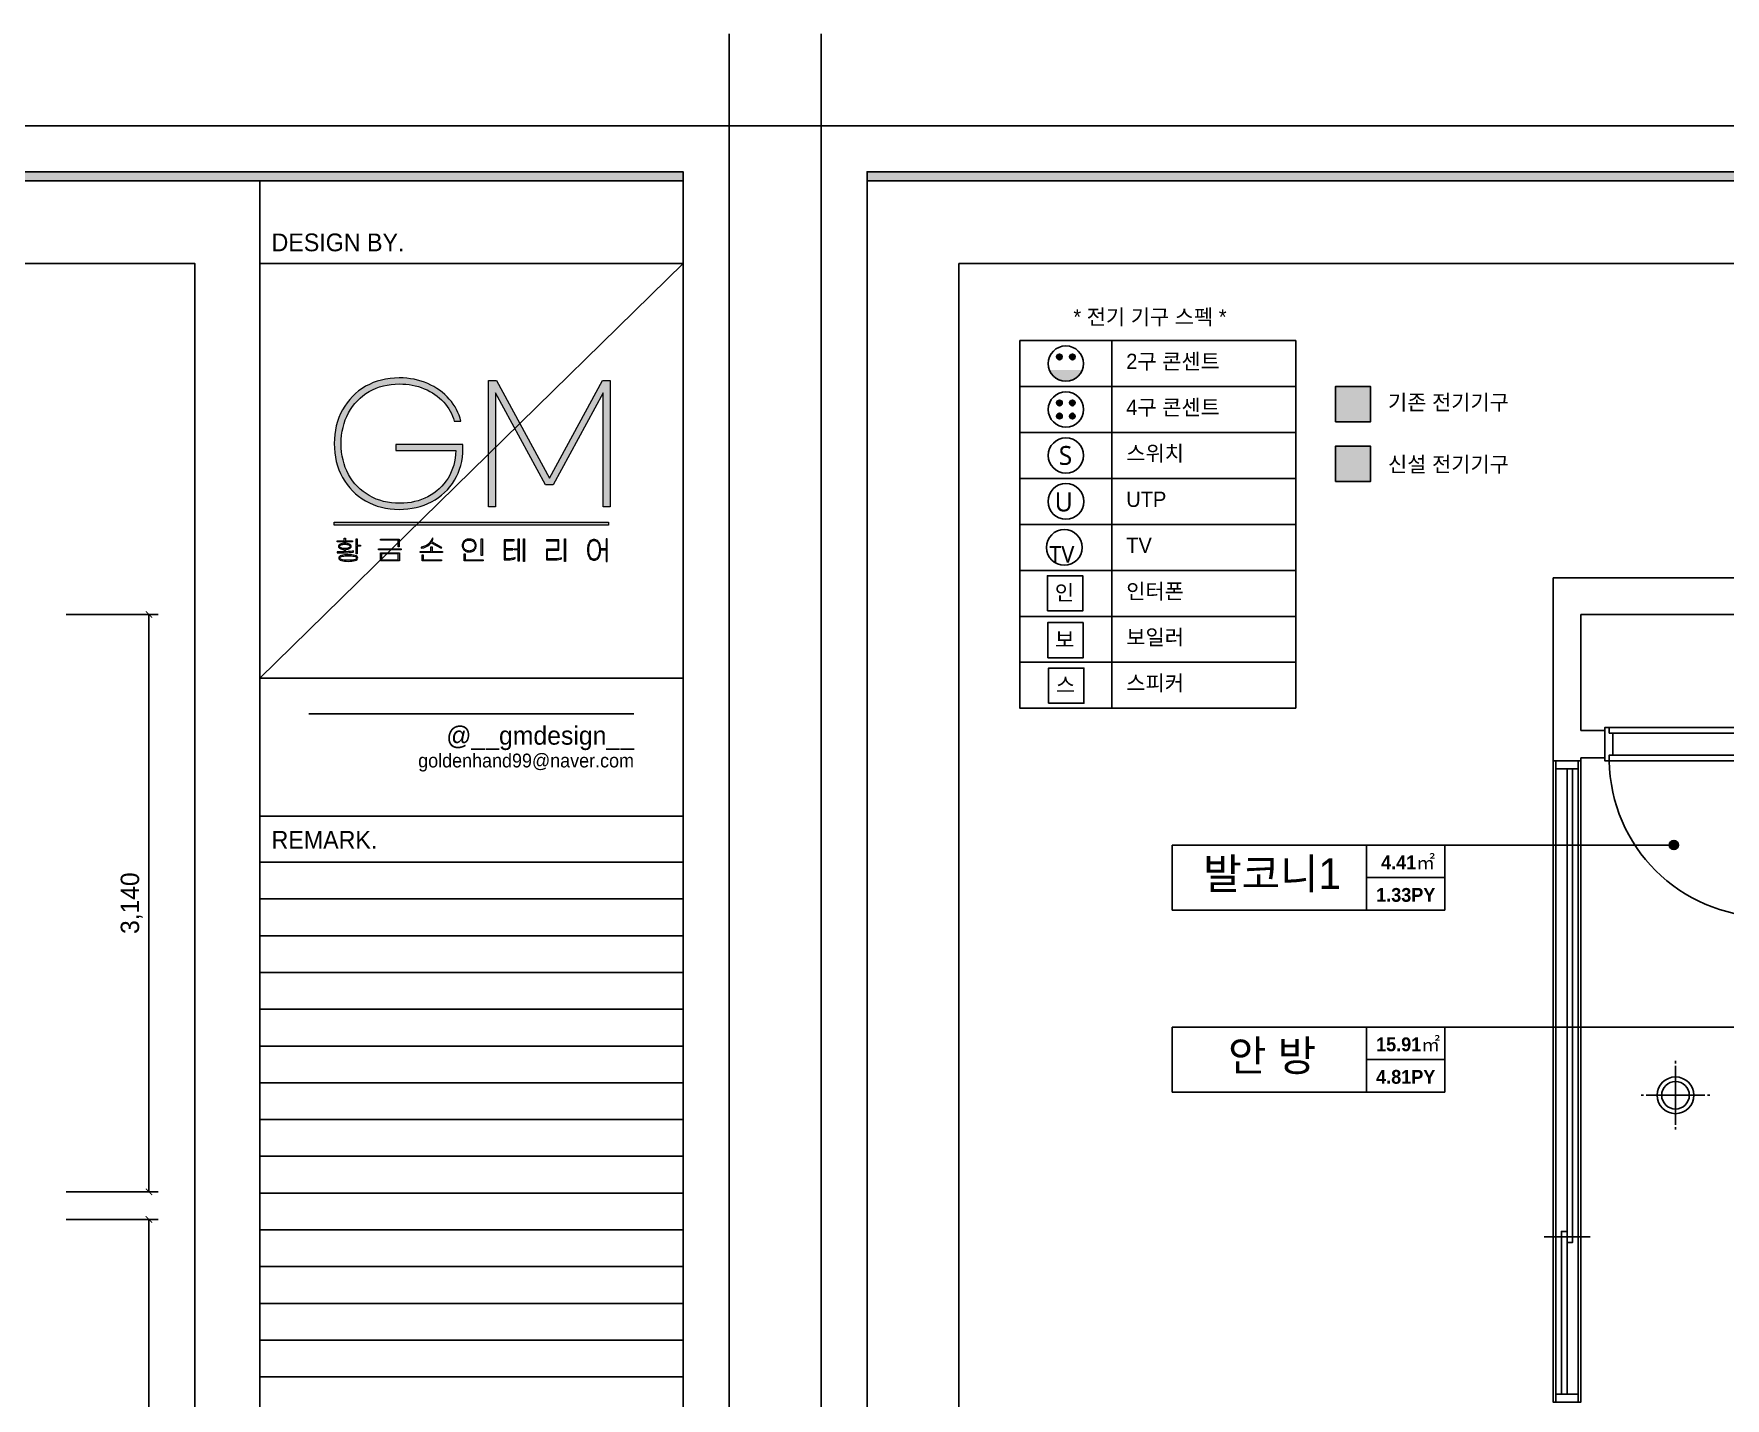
# Model space of a CAD drawing. Header units: inches. Extents: x 38372 to 259385, y 31566 to 93830.
# Drawn here: x 88645 to 97843, y 62845 to 70266 of the extents above; entities that cross this region are included whole.
import ezdxf
from ezdxf.enums import TextEntityAlignment as Align

# ---------------------------------------------------------------- set-up
doc = ezdxf.new("R2010")
doc.units = ezdxf.units.IN
doc.header["$LTSCALE"] = 50
doc.header["$MEASUREMENT"] = 0
doc.header["$PDSIZE"] = 700.071425
for name, color, linetype in [('0-ELC TEXT', 7, 'Continuous'), ('03-TEXT', 3, 'Continuous'), ('04-WIN', 4, 'Continuous'), ('07-DIM WAL', 5, 'Continuous'), ('2-con', 2, 'Continuous'), ('_LIBR', 4, 'Continuous'), ('_U+B808_U+C774_U+C5B4 2', 7, 'Continuous'), ('F-SYM', 7, 'Continuous'), ('FORM(YOURNAME)-11', 1, 'Continuous'), ('HAT', 5, 'Continuous'), ('RC-LIGHT', 7, 'Continuous'), ('U-LANP', 6, 'Continuous'), ('설비', 140, 'Continuous')]:
    doc.layers.add(name, color=color, linetype=linetype)
doc.styles.get("Standard").update_dxf_attribs({"font": 'malgun.ttf'})
doc.styles.add('YOURNAME', font='HY울릉도M.TTF')
doc.styles.add('넥슨고딕', font='NEXONLv1GothicBold.ttf')
doc.styles.add('마감재', font='stylu.ttf')
doc.styles.add('코레일둥고', font='Korail_Round_Gothic_Medium.ttf')
doc.dimstyles.new('벽치수 Copy of DIM-50', dxfattribs={"dimscale": 50, "dimtxt": 2, "dimasz": 0.7, "dimexe": 1, "dimexo": 1, "dimgap": 0.7, "dimtad": 1, "dimdec": 0, "dimzin": 1, "dimdsep": 46, "dimlunit": 6, "dimtxsty": '마감재', "dimblk": 'ARCHTICK', "dimcen": -0.09, "dimclrd": 256, "dimclre": 256, "dimclrt": 3, "dimadec": 0, "dimazin": 0, "dimtfac": 1, "dimtdec": 0, "dimtix": 1, "dimtmove": 2, "dimatfit": 0, "dimldrblk": 'ARCHTICK', "dimfxl": 0, "dimtolj": 1, "dimtzin": 0, "dimarcsym": 0})

# ---------------------------------------------------------------- blocks, each defined once
blk = doc.blocks.new('block 29')
at = {"layer": '_U+B808_U+C774_U+C5B4 2'}
h = blk.add_hatch(color=35, dxfattribs=at)
h.dxf.hatch_style = 2
edge = h.paths.add_edge_path()
edge.add_spline(control_points=[(626.29, -130.32), (626.06, -130.35), (625.8, -130.36), (625.5, -130.36), (625.5, -130.36), (624.38, -130.36), (624.38, -130.36), (624.38, -130.36), (624.38, -130.21), (624.38, -130.21), (624.38, -130.21), (625.42, -130.21), (625.42, -130.21), (625.42, -130.21), (625.42, -129.89), (625.42, -129.89), (625.16, -129.88), (624.96, -129.84), (624.81, -129.76), (624.66, -129.68), (624.58, -129.57), (624.58, -129.44), (624.58, -129.3), (624.66, -129.19), (624.83, -129.1), (625, -129.02), (625.22, -128.98), (625.5, -128.98), (625.79, -128.98), (626.01, -129.02), (626.18, -129.1), (626.34, -129.19), (626.43, -129.3), (626.43, -129.44), (626.43, -129.57), (626.35, -129.68), (626.2, -129.76), (626.05, -129.84), (625.84, -129.89), (625.58, -129.89), (625.58, -129.89), (625.58, -130.21), (625.58, -130.21), (626.18, -130.2), (626.58, -130.16), (626.78, -130.07), (626.78, -130.07), (626.78, -130.22), (626.78, -130.22), (626.68, -130.27), (626.51, -130.3), (626.29, -130.32)], knot_values=[0, 0, 0, 0, 1, 1, 1, 2, 2, 2, 3, 3, 3, 4, 4, 4, 5, 5, 5, 6, 6, 6, 7, 7, 7, 8, 8, 8, 9, 9, 9, 10, 10, 10, 11, 11, 11, 12, 12, 12, 13, 13, 13, 14, 14, 14, 15, 15, 15, 16, 16, 16, 17, 17, 17, 17], degree=3, periodic=0)
h.paths.add_polyline_path([(626.62, -128.8), (624.41, -128.8), (624.41, -128.65), (625.41, -128.65), (625.41, -128.24), (625.58, -128.24), (625.58, -128.65), (626.62, -128.65)])
edge = h.paths.add_edge_path()
edge.add_spline(control_points=[(626.98, -130.76), (627.24, -130.83), (627.37, -130.96), (627.37, -131.13), (627.37, -131.3), (627.24, -131.42), (626.98, -131.5), (626.72, -131.57), (626.39, -131.61), (626, -131.61), (625.61, -131.61), (625.28, -131.57), (625.02, -131.5), (624.76, -131.42), (624.63, -131.3), (624.63, -131.13), (624.63, -130.96), (624.76, -130.83), (625.02, -130.76), (625.28, -130.68), (625.61, -130.65), (626, -130.65), (626.39, -130.65), (626.72, -130.68), (626.98, -130.76)], knot_values=[0, 0, 0, 0, 1, 1, 1, 2, 2, 2, 3, 3, 3, 4, 4, 4, 5, 5, 5, 6, 6, 6, 7, 7, 7, 8, 8, 8, 8], degree=3, periodic=0)
edge = h.paths.add_edge_path()
edge.add_spline(control_points=[(624.95, -129.67), (625.09, -129.72), (625.27, -129.75), (625.5, -129.75), (625.73, -129.75), (625.92, -129.72), (626.06, -129.67), (626.2, -129.61), (626.27, -129.53), (626.27, -129.44), (626.27, -129.34), (626.2, -129.27), (626.06, -129.21), (625.92, -129.15), (625.73, -129.13), (625.5, -129.13), (625.27, -129.13), (625.09, -129.15), (624.95, -129.21), (624.81, -129.27), (624.74, -129.34), (624.74, -129.44), (624.74, -129.53), (624.81, -129.61), (624.95, -129.67)], knot_values=[0, 0, 0, 0, 1, 1, 1, 2, 2, 2, 3, 3, 3, 4, 4, 4, 5, 5, 5, 6, 6, 6, 7, 7, 7, 8, 8, 8, 8], degree=3, periodic=0)
edge = h.paths.add_edge_path()
edge.add_spline(control_points=[(626.83, -131.38), (627.08, -131.33), (627.2, -131.25), (627.2, -131.13), (627.2, -131.01), (627.08, -130.92), (626.83, -130.87), (626.59, -130.82), (626.31, -130.79), (626, -130.79), (625.69, -130.79), (625.41, -130.82), (625.17, -130.87), (624.92, -130.92), (624.8, -131.01), (624.8, -131.13), (624.8, -131.25), (624.92, -131.33), (625.17, -131.38), (625.41, -131.44), (625.69, -131.46), (626, -131.46), (626.31, -131.46), (626.59, -131.44), (626.83, -131.38)], knot_values=[0, 0, 0, 0, 1, 1, 1, 2, 2, 2, 3, 3, 3, 4, 4, 4, 5, 5, 5, 6, 6, 6, 7, 7, 7, 8, 8, 8, 8], degree=3, periodic=0)
h.paths.add_polyline_path([(627.8, -129.28), (627.8, -129.43), (627.29, -129.43), (627.29, -130.53), (627.13, -130.53), (627.13, -128.32), (627.29, -128.32), (627.29, -129.28)])
h = blk.add_hatch(color=35, dxfattribs=at)
h.dxf.hatch_style = 2
h.paths.add_polyline_path([(633.67, -129.92), (630.41, -129.92), (630.41, -129.77), (633.67, -129.77)])
h.paths.add_polyline_path([(633.4, -129.51), (633.24, -129.51), (633.24, -128.55), (630.66, -128.55), (630.66, -128.4), (633.4, -128.4)])
h.paths.add_polyline_path([(633.41, -131.54), (630.67, -131.54), (630.67, -130.36), (633.41, -130.36)])
h.paths.add_polyline_path([(633.25, -131.39), (633.25, -130.51), (630.83, -130.51), (630.83, -131.39)])
h = blk.add_hatch(color=35, dxfattribs=at)
h.dxf.hatch_style = 2
h.paths.add_polyline_path([(639.69, -130.16), (639.69, -130.31), (636.44, -130.31), (636.44, -130.16), (637.98, -130.16), (637.98, -129.51), (638.15, -129.51), (638.15, -130.16)])
edge = h.paths.add_edge_path()
edge.add_spline(control_points=[(637.36, -129.47), (637.09, -129.61), (636.83, -129.68), (636.58, -129.68), (636.58, -129.68), (636.58, -129.53), (636.58, -129.53), (636.8, -129.52), (637.02, -129.46), (637.24, -129.35), (637.47, -129.24), (637.66, -129.08), (637.83, -128.89), (638, -128.7), (638.1, -128.49), (638.15, -128.26), (638.15, -128.26), (638.31, -128.28), (638.31, -128.28), (638.27, -128.46), (638.21, -128.63), (638.1, -128.79), (638.1, -128.79), (639.55, -129.58), (639.55, -129.58), (639.55, -129.58), (639.48, -129.71), (639.48, -129.71), (639.48, -129.71), (638.01, -128.93), (638.01, -128.93), (637.84, -129.15), (637.62, -129.33), (637.36, -129.47)], knot_values=[0, 0, 0, 0, 1, 1, 1, 2, 2, 2, 3, 3, 3, 4, 4, 4, 5, 5, 5, 6, 6, 6, 7, 7, 7, 8, 8, 8, 9, 9, 9, 10, 10, 10, 11, 11, 11, 11], degree=3, periodic=0)
h.paths.add_polyline_path([(636.86, -131.39), (639.51, -131.39), (639.51, -131.54), (636.7, -131.54), (636.7, -130.65), (636.86, -130.65)])
h = blk.add_hatch(color=35, dxfattribs=at)
h.dxf.hatch_style = 2
edge = h.paths.add_edge_path()
edge.add_spline(control_points=[(644.09, -128.5), (644.24, -128.59), (644.35, -128.7), (644.43, -128.84), (644.51, -128.98), (644.55, -129.14), (644.55, -129.31), (644.55, -129.49), (644.51, -129.65), (644.43, -129.79), (644.35, -129.93), (644.24, -130.04), (644.09, -130.13), (643.93, -130.21), (643.75, -130.25), (643.54, -130.25), (643.33, -130.25), (643.15, -130.21), (643, -130.13), (642.85, -130.04), (642.73, -129.93), (642.65, -129.79), (642.57, -129.65), (642.53, -129.49), (642.53, -129.31), (642.53, -129.14), (642.57, -128.98), (642.65, -128.84), (642.73, -128.7), (642.85, -128.59), (643, -128.5), (643.15, -128.42), (643.33, -128.38), (643.54, -128.38), (643.75, -128.38), (643.93, -128.42), (644.09, -128.5)], knot_values=[0, 0, 0, 0, 1, 1, 1, 2, 2, 2, 3, 3, 3, 4, 4, 4, 5, 5, 5, 6, 6, 6, 7, 7, 7, 8, 8, 8, 9, 9, 9, 10, 10, 10, 11, 11, 11, 12, 12, 12, 12], degree=3, periodic=0)
edge = h.paths.add_edge_path()
edge.add_spline(control_points=[(643.1, -128.62), (642.97, -128.69), (642.87, -128.78), (642.8, -128.9), (642.73, -129.02), (642.7, -129.16), (642.7, -129.31), (642.7, -129.47), (642.73, -129.61), (642.8, -129.73), (642.87, -129.85), (642.97, -129.94), (643.1, -130.01), (643.23, -130.07), (643.38, -130.11), (643.54, -130.11), (643.71, -130.11), (643.86, -130.07), (643.99, -130.01), (644.12, -129.94), (644.21, -129.85), (644.28, -129.73), (644.35, -129.61), (644.39, -129.47), (644.39, -129.31), (644.39, -129.16), (644.35, -129.02), (644.28, -128.9), (644.21, -128.78), (644.12, -128.69), (643.99, -128.62), (643.86, -128.56), (643.71, -128.52), (643.54, -128.52), (643.38, -128.52), (643.23, -128.56), (643.1, -128.62)], knot_values=[0, 0, 0, 0, 1, 1, 1, 2, 2, 2, 3, 3, 3, 4, 4, 4, 5, 5, 5, 6, 6, 6, 7, 7, 7, 8, 8, 8, 9, 9, 9, 10, 10, 10, 11, 11, 11, 12, 12, 12, 12], degree=3, periodic=0)
h.paths.add_polyline_path([(642.98, -131.39), (645.58, -131.39), (645.58, -131.54), (642.82, -131.54), (642.82, -130.53), (642.98, -130.53)])
h.paths.add_polyline_path([(645.45, -130.78), (645.29, -130.78), (645.29, -128.32), (645.45, -128.32)])
h = blk.add_hatch(color=35, dxfattribs=at)
h.dxf.hatch_style = 2
edge = h.paths.add_edge_path()
edge.add_spline(control_points=[(649.11, -131.24), (649.37, -131.24), (649.58, -131.22), (649.75, -131.19), (649.92, -131.17), (650.08, -131.12), (650.22, -131.05), (650.22, -131.05), (650.22, -131.21), (650.22, -131.21), (649.97, -131.33), (649.61, -131.39), (649.13, -131.39), (649.13, -131.39), (648.63, -131.39), (648.63, -131.39), (648.63, -131.39), (648.63, -128.48), (648.63, -128.48), (648.63, -128.48), (650.06, -128.48), (650.06, -128.48), (650.06, -128.48), (650.06, -128.63), (650.06, -128.63), (650.06, -128.63), (648.79, -128.63), (648.79, -128.63), (648.79, -128.63), (648.79, -129.81), (648.79, -129.81), (648.79, -129.81), (649.87, -129.81), (649.87, -129.81), (649.87, -129.81), (649.87, -129.96), (649.87, -129.96), (649.87, -129.96), (648.79, -129.96), (648.79, -129.96), (648.79, -129.96), (648.79, -131.24), (648.79, -131.24), (648.79, -131.24), (649.11, -131.24), (649.11, -131.24)], knot_values=[0, 0, 0, 0, 1, 1, 1, 2, 2, 2, 3, 3, 3, 4, 4, 4, 5, 5, 5, 6, 6, 6, 7, 7, 7, 8, 8, 8, 9, 9, 9, 10, 10, 10, 11, 11, 11, 12, 12, 12, 13, 13, 13, 14, 14, 14, 15, 15, 15, 15], degree=3, periodic=0)
h.paths.add_polyline_path([(650.64, -128.35), (650.8, -128.35), (650.8, -131.56), (650.64, -131.56), (650.64, -129.94), (650.06, -129.94), (650.06, -129.79), (650.64, -129.79)])
h.paths.add_polyline_path([(651.57, -128.32), (651.57, -131.62), (651.41, -131.62), (651.41, -128.32)])
h = blk.add_hatch(color=35, dxfattribs=at)
h.dxf.hatch_style = 2
edge = h.paths.add_edge_path()
edge.add_spline(control_points=[(656.55, -129.97), (656.55, -129.97), (654.9, -129.97), (654.9, -129.97), (654.9, -129.97), (654.9, -131.24), (654.9, -131.24), (654.9, -131.24), (656.08, -131.24), (656.08, -131.24), (656.23, -131.24), (656.39, -131.22), (656.55, -131.19), (656.7, -131.17), (656.83, -131.13), (656.93, -131.08), (656.93, -131.08), (656.93, -131.23), (656.93, -131.23), (656.83, -131.28), (656.71, -131.32), (656.55, -131.34), (656.4, -131.37), (656.24, -131.39), (656.08, -131.39), (656.08, -131.39), (654.74, -131.39), (654.74, -131.39), (654.74, -131.39), (654.74, -129.82), (654.74, -129.82), (654.74, -129.82), (656.39, -129.82), (656.39, -129.82), (656.39, -129.82), (656.39, -128.63), (656.39, -128.63), (656.39, -128.63), (654.73, -128.63), (654.73, -128.63), (654.73, -128.63), (654.73, -128.48), (654.73, -128.48), (654.73, -128.48), (656.55, -128.48), (656.55, -128.48), (656.55, -128.48), (656.55, -129.97), (656.55, -129.97)], knot_values=[0, 0, 0, 0, 1, 1, 1, 2, 2, 2, 3, 3, 3, 4, 4, 4, 5, 5, 5, 6, 6, 6, 7, 7, 7, 8, 8, 8, 9, 9, 9, 10, 10, 10, 11, 11, 11, 12, 12, 12, 13, 13, 13, 14, 14, 14, 15, 15, 15, 16, 16, 16, 16], degree=3, periodic=0)
h.paths.add_polyline_path([(657.51, -131.62), (657.34, -131.62), (657.34, -128.32), (657.51, -128.32)])
h = blk.add_hatch(color=35, dxfattribs=at)
h.dxf.hatch_style = 2
edge = h.paths.add_edge_path()
edge.add_spline(control_points=[(663.56, -128.32), (663.56, -128.32), (663.56, -131.62), (663.56, -131.62), (663.56, -131.62), (663.4, -131.62), (663.4, -131.62), (663.4, -131.62), (663.4, -129.94), (663.4, -129.94), (663.4, -129.94), (662.6, -129.94), (662.6, -129.94), (662.6, -130.27), (662.56, -130.54), (662.48, -130.77), (662.4, -130.99), (662.29, -131.16), (662.14, -131.27), (662, -131.38), (661.84, -131.43), (661.65, -131.43), (661.47, -131.43), (661.3, -131.38), (661.16, -131.27), (661.02, -131.16), (660.91, -130.99), (660.82, -130.76), (660.74, -130.54), (660.7, -130.26), (660.7, -129.93), (660.7, -129.6), (660.74, -129.33), (660.82, -129.1), (660.91, -128.88), (661.02, -128.71), (661.16, -128.6), (661.3, -128.49), (661.47, -128.43), (661.65, -128.43), (661.83, -128.43), (661.99, -128.48), (662.13, -128.58), (662.26, -128.68), (662.37, -128.83), (662.46, -129.04), (662.54, -129.24), (662.59, -129.5), (662.6, -129.79), (662.6, -129.79), (663.4, -129.79), (663.4, -129.79), (663.4, -129.79), (663.4, -128.32), (663.4, -128.32), (663.4, -128.32), (663.56, -128.32), (663.56, -128.32)], knot_values=[0, 0, 0, 0, 1, 1, 1, 2, 2, 2, 3, 3, 3, 4, 4, 4, 5, 5, 5, 6, 6, 6, 7, 7, 7, 8, 8, 8, 9, 9, 9, 10, 10, 10, 11, 11, 11, 12, 12, 12, 13, 13, 13, 14, 14, 14, 15, 15, 15, 16, 16, 16, 17, 17, 17, 18, 18, 18, 19, 19, 19, 19], degree=3, periodic=0)
edge = h.paths.add_edge_path()
edge.add_spline(control_points=[(662.06, -131.13), (662.18, -131.03), (662.27, -130.88), (662.34, -130.68), (662.4, -130.48), (662.44, -130.23), (662.44, -129.93), (662.44, -129.64), (662.4, -129.39), (662.34, -129.19), (662.27, -128.98), (662.18, -128.83), (662.06, -128.73), (661.94, -128.63), (661.8, -128.58), (661.65, -128.58), (661.5, -128.58), (661.37, -128.63), (661.25, -128.73), (661.13, -128.83), (661.04, -128.98), (660.97, -129.19), (660.9, -129.39), (660.87, -129.64), (660.87, -129.93), (660.87, -130.23), (660.9, -130.48), (660.97, -130.68), (661.04, -130.88), (661.13, -131.03), (661.25, -131.13), (661.37, -131.23), (661.5, -131.28), (661.65, -131.28), (661.8, -131.28), (661.94, -131.23), (662.06, -131.13)], knot_values=[0, 0, 0, 0, 1, 1, 1, 2, 2, 2, 3, 3, 3, 4, 4, 4, 5, 5, 5, 6, 6, 6, 7, 7, 7, 8, 8, 8, 9, 9, 9, 10, 10, 10, 11, 11, 11, 12, 12, 12, 12], degree=3, periodic=0)
at = {"layer": '_U+B808_U+C774_U+C5B4 2', "lineweight": 0}
for points in [[(626.62, -128.8), (624.41, -128.8), (624.41, -128.65), (625.41, -128.65), (625.41, -128.24), (625.58, -128.24), (625.58, -128.65), (626.62, -128.65), (626.62, -128.8)], [(627.8, -129.28), (627.8, -129.43), (627.29, -129.43), (627.29, -130.53), (627.13, -130.53), (627.13, -128.32), (627.29, -128.32), (627.29, -129.28), (627.8, -129.28)], [(633.67, -129.92), (630.41, -129.92), (630.41, -129.77), (633.67, -129.77), (633.67, -129.92)], [(633.4, -129.51), (633.24, -129.51), (633.24, -128.55), (630.66, -128.55), (630.66, -128.4), (633.4, -128.4), (633.4, -129.51)], [(639.69, -130.16), (639.69, -130.31), (636.44, -130.31), (636.44, -130.16), (637.98, -130.16), (637.98, -129.51), (638.15, -129.51), (638.15, -130.16), (639.69, -130.16)], [(645.45, -130.78), (645.29, -130.78), (645.29, -128.32), (645.45, -128.32), (645.45, -130.78)], [(650.64, -128.35), (650.8, -128.35), (650.8, -131.56), (650.64, -131.56), (650.64, -129.94), (650.06, -129.94), (650.06, -129.79), (650.64, -129.79), (650.64, -128.35)], [(651.57, -128.32), (651.57, -131.62), (651.41, -131.62), (651.41, -128.32), (651.57, -128.32)], [(657.51, -131.62), (657.34, -131.62), (657.34, -128.32), (657.51, -128.32), (657.51, -131.62)], [(633.41, -131.54), (630.67, -131.54), (630.67, -130.36), (633.41, -130.36), (633.41, -131.54)], [(633.25, -131.39), (633.25, -130.51), (630.83, -130.51), (630.83, -131.39), (633.25, -131.39)], [(636.86, -131.39), (639.51, -131.39), (639.51, -131.54), (636.7, -131.54), (636.7, -130.65), (636.86, -130.65), (636.86, -131.39)], [(642.98, -131.39), (645.58, -131.39), (645.58, -131.54), (642.82, -131.54), (642.82, -130.53), (642.98, -130.53), (642.98, -131.39)]]:
    blk.add_lwpolyline(points, dxfattribs=at)
for points, knots in [([(626.29, -130.32), (626.06, -130.35), (625.8, -130.36), (625.5, -130.36), (625.5, -130.36), (624.38, -130.36), (624.38, -130.36), (624.38, -130.36), (624.38, -130.21), (624.38, -130.21), (624.38, -130.21), (625.42, -130.21), (625.42, -130.21), (625.42, -130.21), (625.42, -129.89), (625.42, -129.89), (625.16, -129.88), (624.96, -129.84), (624.81, -129.76), (624.66, -129.68), (624.58, -129.57), (624.58, -129.44), (624.58, -129.3), (624.66, -129.19), (624.83, -129.1), (625, -129.02), (625.22, -128.98), (625.5, -128.98), (625.79, -128.98), (626.01, -129.02), (626.18, -129.1), (626.34, -129.19), (626.43, -129.3), (626.43, -129.44), (626.43, -129.57), (626.35, -129.68), (626.2, -129.76), (626.05, -129.84), (625.84, -129.89), (625.58, -129.89), (625.58, -129.89), (625.58, -130.21), (625.58, -130.21), (626.18, -130.2), (626.58, -130.16), (626.78, -130.07), (626.78, -130.07), (626.78, -130.22), (626.78, -130.22), (626.68, -130.27), (626.51, -130.3), (626.29, -130.32)], [0, 0, 0, 0, 1, 1, 1, 2, 2, 2, 3, 3, 3, 4, 4, 4, 5, 5, 5, 6, 6, 6, 7, 7, 7, 8, 8, 8, 9, 9, 9, 10, 10, 10, 11, 11, 11, 12, 12, 12, 13, 13, 13, 14, 14, 14, 15, 15, 15, 16, 16, 16, 17, 17, 17, 17]), ([(624.95, -129.67), (625.09, -129.72), (625.27, -129.75), (625.5, -129.75), (625.73, -129.75), (625.92, -129.72), (626.06, -129.67), (626.2, -129.61), (626.27, -129.53), (626.27, -129.44), (626.27, -129.34), (626.2, -129.27), (626.06, -129.21), (625.92, -129.15), (625.73, -129.13), (625.5, -129.13), (625.27, -129.13), (625.09, -129.15), (624.95, -129.21), (624.81, -129.27), (624.74, -129.34), (624.74, -129.44), (624.74, -129.53), (624.81, -129.61), (624.95, -129.67)], [0, 0, 0, 0, 1, 1, 1, 2, 2, 2, 3, 3, 3, 4, 4, 4, 5, 5, 5, 6, 6, 6, 7, 7, 7, 8, 8, 8, 8]), ([(637.36, -129.47), (637.09, -129.61), (636.83, -129.68), (636.58, -129.68), (636.58, -129.68), (636.58, -129.53), (636.58, -129.53), (636.8, -129.52), (637.02, -129.46), (637.24, -129.35), (637.47, -129.24), (637.66, -129.08), (637.83, -128.89), (638, -128.7), (638.1, -128.49), (638.15, -128.26), (638.15, -128.26), (638.31, -128.28), (638.31, -128.28), (638.27, -128.46), (638.21, -128.63), (638.1, -128.79), (638.1, -128.79), (639.55, -129.58), (639.55, -129.58), (639.55, -129.58), (639.48, -129.71), (639.48, -129.71), (639.48, -129.71), (638.01, -128.93), (638.01, -128.93), (637.84, -129.15), (637.62, -129.33), (637.36, -129.47)], [0, 0, 0, 0, 1, 1, 1, 2, 2, 2, 3, 3, 3, 4, 4, 4, 5, 5, 5, 6, 6, 6, 7, 7, 7, 8, 8, 8, 9, 9, 9, 10, 10, 10, 11, 11, 11, 11]), ([(644.09, -128.5), (644.24, -128.59), (644.35, -128.7), (644.43, -128.84), (644.51, -128.98), (644.55, -129.14), (644.55, -129.31), (644.55, -129.49), (644.51, -129.65), (644.43, -129.79), (644.35, -129.93), (644.24, -130.04), (644.09, -130.13), (643.93, -130.21), (643.75, -130.25), (643.54, -130.25), (643.33, -130.25), (643.15, -130.21), (643, -130.13), (642.85, -130.04), (642.73, -129.93), (642.65, -129.79), (642.57, -129.65), (642.53, -129.49), (642.53, -129.31), (642.53, -129.14), (642.57, -128.98), (642.65, -128.84), (642.73, -128.7), (642.85, -128.59), (643, -128.5), (643.15, -128.42), (643.33, -128.38), (643.54, -128.38), (643.75, -128.38), (643.93, -128.42), (644.09, -128.5)], [0, 0, 0, 0, 1, 1, 1, 2, 2, 2, 3, 3, 3, 4, 4, 4, 5, 5, 5, 6, 6, 6, 7, 7, 7, 8, 8, 8, 9, 9, 9, 10, 10, 10, 11, 11, 11, 12, 12, 12, 12]), ([(643.1, -128.62), (642.97, -128.69), (642.87, -128.78), (642.8, -128.9), (642.73, -129.02), (642.7, -129.16), (642.7, -129.31), (642.7, -129.47), (642.73, -129.61), (642.8, -129.73), (642.87, -129.85), (642.97, -129.94), (643.1, -130.01), (643.23, -130.07), (643.38, -130.11), (643.54, -130.11), (643.71, -130.11), (643.86, -130.07), (643.99, -130.01), (644.12, -129.94), (644.21, -129.85), (644.28, -129.73), (644.35, -129.61), (644.39, -129.47), (644.39, -129.31), (644.39, -129.16), (644.35, -129.02), (644.28, -128.9), (644.21, -128.78), (644.12, -128.69), (643.99, -128.62), (643.86, -128.56), (643.71, -128.52), (643.54, -128.52), (643.38, -128.52), (643.23, -128.56), (643.1, -128.62)], [0, 0, 0, 0, 1, 1, 1, 2, 2, 2, 3, 3, 3, 4, 4, 4, 5, 5, 5, 6, 6, 6, 7, 7, 7, 8, 8, 8, 9, 9, 9, 10, 10, 10, 11, 11, 11, 12, 12, 12, 12]), ([(649.11, -131.24), (649.37, -131.24), (649.58, -131.22), (649.75, -131.19), (649.92, -131.17), (650.08, -131.12), (650.22, -131.05), (650.22, -131.05), (650.22, -131.21), (650.22, -131.21), (649.97, -131.33), (649.61, -131.39), (649.13, -131.39), (649.13, -131.39), (648.63, -131.39), (648.63, -131.39), (648.63, -131.39), (648.63, -128.48), (648.63, -128.48), (648.63, -128.48), (650.06, -128.48), (650.06, -128.48), (650.06, -128.48), (650.06, -128.63), (650.06, -128.63), (650.06, -128.63), (648.79, -128.63), (648.79, -128.63), (648.79, -128.63), (648.79, -129.81), (648.79, -129.81), (648.79, -129.81), (649.87, -129.81), (649.87, -129.81), (649.87, -129.81), (649.87, -129.96), (649.87, -129.96), (649.87, -129.96), (648.79, -129.96), (648.79, -129.96), (648.79, -129.96), (648.79, -131.24), (648.79, -131.24), (648.79, -131.24), (649.11, -131.24), (649.11, -131.24)], [0, 0, 0, 0, 1, 1, 1, 2, 2, 2, 3, 3, 3, 4, 4, 4, 5, 5, 5, 6, 6, 6, 7, 7, 7, 8, 8, 8, 9, 9, 9, 10, 10, 10, 11, 11, 11, 12, 12, 12, 13, 13, 13, 14, 14, 14, 15, 15, 15, 15]), ([(656.55, -129.97), (656.55, -129.97), (654.9, -129.97), (654.9, -129.97), (654.9, -129.97), (654.9, -131.24), (654.9, -131.24), (654.9, -131.24), (656.08, -131.24), (656.08, -131.24), (656.23, -131.24), (656.39, -131.22), (656.55, -131.19), (656.7, -131.17), (656.83, -131.13), (656.93, -131.08), (656.93, -131.08), (656.93, -131.23), (656.93, -131.23), (656.83, -131.28), (656.71, -131.32), (656.55, -131.34), (656.4, -131.37), (656.24, -131.39), (656.08, -131.39), (656.08, -131.39), (654.74, -131.39), (654.74, -131.39), (654.74, -131.39), (654.74, -129.82), (654.74, -129.82), (654.74, -129.82), (656.39, -129.82), (656.39, -129.82), (656.39, -129.82), (656.39, -128.63), (656.39, -128.63), (656.39, -128.63), (654.73, -128.63), (654.73, -128.63), (654.73, -128.63), (654.73, -128.48), (654.73, -128.48), (654.73, -128.48), (656.55, -128.48), (656.55, -128.48), (656.55, -128.48), (656.55, -129.97), (656.55, -129.97)], [0, 0, 0, 0, 1, 1, 1, 2, 2, 2, 3, 3, 3, 4, 4, 4, 5, 5, 5, 6, 6, 6, 7, 7, 7, 8, 8, 8, 9, 9, 9, 10, 10, 10, 11, 11, 11, 12, 12, 12, 13, 13, 13, 14, 14, 14, 15, 15, 15, 16, 16, 16, 16]), ([(663.56, -128.32), (663.56, -128.32), (663.56, -131.62), (663.56, -131.62), (663.56, -131.62), (663.4, -131.62), (663.4, -131.62), (663.4, -131.62), (663.4, -129.94), (663.4, -129.94), (663.4, -129.94), (662.6, -129.94), (662.6, -129.94), (662.6, -130.27), (662.56, -130.54), (662.48, -130.77), (662.4, -130.99), (662.29, -131.16), (662.14, -131.27), (662, -131.38), (661.84, -131.43), (661.65, -131.43), (661.47, -131.43), (661.3, -131.38), (661.16, -131.27), (661.02, -131.16), (660.91, -130.99), (660.82, -130.76), (660.74, -130.54), (660.7, -130.26), (660.7, -129.93), (660.7, -129.6), (660.74, -129.33), (660.82, -129.1), (660.91, -128.88), (661.02, -128.71), (661.16, -128.6), (661.3, -128.49), (661.47, -128.43), (661.65, -128.43), (661.83, -128.43), (661.99, -128.48), (662.13, -128.58), (662.26, -128.68), (662.37, -128.83), (662.46, -129.04), (662.54, -129.24), (662.59, -129.5), (662.6, -129.79), (662.6, -129.79), (663.4, -129.79), (663.4, -129.79), (663.4, -129.79), (663.4, -128.32), (663.4, -128.32), (663.4, -128.32), (663.56, -128.32), (663.56, -128.32)], [0, 0, 0, 0, 1, 1, 1, 2, 2, 2, 3, 3, 3, 4, 4, 4, 5, 5, 5, 6, 6, 6, 7, 7, 7, 8, 8, 8, 9, 9, 9, 10, 10, 10, 11, 11, 11, 12, 12, 12, 13, 13, 13, 14, 14, 14, 15, 15, 15, 16, 16, 16, 17, 17, 17, 18, 18, 18, 19, 19, 19, 19]), ([(662.06, -131.13), (662.18, -131.03), (662.27, -130.88), (662.34, -130.68), (662.4, -130.48), (662.44, -130.23), (662.44, -129.93), (662.44, -129.64), (662.4, -129.39), (662.34, -129.19), (662.27, -128.98), (662.18, -128.83), (662.06, -128.73), (661.94, -128.63), (661.8, -128.58), (661.65, -128.58), (661.5, -128.58), (661.37, -128.63), (661.25, -128.73), (661.13, -128.83), (661.04, -128.98), (660.97, -129.19), (660.9, -129.39), (660.87, -129.64), (660.87, -129.93), (660.87, -130.23), (660.9, -130.48), (660.97, -130.68), (661.04, -130.88), (661.13, -131.03), (661.25, -131.13), (661.37, -131.23), (661.5, -131.28), (661.65, -131.28), (661.8, -131.28), (661.94, -131.23), (662.06, -131.13)], [0, 0, 0, 0, 1, 1, 1, 2, 2, 2, 3, 3, 3, 4, 4, 4, 5, 5, 5, 6, 6, 6, 7, 7, 7, 8, 8, 8, 9, 9, 9, 10, 10, 10, 11, 11, 11, 12, 12, 12, 12]), ([(626.98, -130.76), (627.24, -130.83), (627.37, -130.96), (627.37, -131.13), (627.37, -131.3), (627.24, -131.42), (626.98, -131.5), (626.72, -131.57), (626.39, -131.61), (626, -131.61), (625.61, -131.61), (625.28, -131.57), (625.02, -131.5), (624.76, -131.42), (624.63, -131.3), (624.63, -131.13), (624.63, -130.96), (624.76, -130.83), (625.02, -130.76), (625.28, -130.68), (625.61, -130.65), (626, -130.65), (626.39, -130.65), (626.72, -130.68), (626.98, -130.76)], [0, 0, 0, 0, 1, 1, 1, 2, 2, 2, 3, 3, 3, 4, 4, 4, 5, 5, 5, 6, 6, 6, 7, 7, 7, 8, 8, 8, 8]), ([(626.83, -131.38), (627.08, -131.33), (627.2, -131.25), (627.2, -131.13), (627.2, -131.01), (627.08, -130.92), (626.83, -130.87), (626.59, -130.82), (626.31, -130.79), (626, -130.79), (625.69, -130.79), (625.41, -130.82), (625.17, -130.87), (624.92, -130.92), (624.8, -131.01), (624.8, -131.13), (624.8, -131.25), (624.92, -131.33), (625.17, -131.38), (625.41, -131.44), (625.69, -131.46), (626, -131.46), (626.31, -131.46), (626.59, -131.44), (626.83, -131.38)], [0, 0, 0, 0, 1, 1, 1, 2, 2, 2, 3, 3, 3, 4, 4, 4, 5, 5, 5, 6, 6, 6, 7, 7, 7, 8, 8, 8, 8])]:
    blk.add_open_spline(points, degree=3, knots=knots, dxfattribs=at)
blk = doc.blocks.new('block 30')
at = {"layer": '_U+B808_U+C774_U+C5B4 2'}
h = blk.add_hatch(color=35, dxfattribs=at)
h.dxf.hatch_style = 2
edge = h.paths.add_edge_path()
edge.add_spline(control_points=[(637.53, -105.82), (638.78, -106.37), (639.83, -107.12), (640.66, -108.08), (641.5, -109.03), (642.06, -110.11), (642.35, -111.29), (642.35, -111.29), (641.36, -111.29), (641.36, -111.29), (641.11, -110.26), (640.6, -109.33), (639.84, -108.5), (639.08, -107.68), (638.14, -107.03), (637.02, -106.57), (635.9, -106.11), (634.7, -105.88), (633.42, -105.88), (631.78, -105.88), (630.32, -106.25), (629.04, -106.99), (627.76, -107.73), (626.76, -108.76), (626.05, -110.08), (625.33, -111.4), (624.97, -112.88), (624.97, -114.53), (624.97, -116.2), (625.33, -117.69), (626.05, -119), (626.76, -120.31), (627.77, -121.34), (629.05, -122.08), (630.34, -122.82), (631.82, -123.19), (633.49, -123.19), (634.98, -123.19), (636.34, -122.87), (637.56, -122.23), (638.78, -121.59), (639.75, -120.69), (640.47, -119.53), (641.18, -118.38), (641.57, -117.05), (641.61, -115.55), (641.61, -115.55), (632.88, -115.55), (632.88, -115.55), (632.88, -115.55), (632.88, -114.65), (632.88, -114.65), (632.88, -114.65), (642.63, -114.65), (642.63, -114.65), (642.63, -114.65), (642.63, -115.25), (642.63, -115.25), (642.63, -116.97), (642.23, -118.49), (641.42, -119.84), (640.6, -121.18), (639.49, -122.22), (638.08, -122.96), (636.67, -123.7), (635.11, -124.07), (633.39, -124.07), (631.57, -124.07), (629.95, -123.66), (628.52, -122.85), (627.09, -122.03), (625.98, -120.89), (625.18, -119.44), (624.37, -117.99), (623.97, -116.36), (623.97, -114.53), (623.97, -112.71), (624.37, -111.08), (625.18, -109.63), (625.98, -108.18), (627.09, -107.04), (628.52, -106.22), (629.95, -105.41), (631.57, -105), (633.39, -105), (634.89, -105), (636.27, -105.27), (637.53, -105.82)], knot_values=[0, 0, 0, 0, 1, 1, 1, 2, 2, 2, 3, 3, 3, 4, 4, 4, 5, 5, 5, 6, 6, 6, 7, 7, 7, 8, 8, 8, 9, 9, 9, 10, 10, 10, 11, 11, 11, 12, 12, 12, 13, 13, 13, 14, 14, 14, 15, 15, 15, 16, 16, 16, 17, 17, 17, 18, 18, 18, 19, 19, 19, 20, 20, 20, 21, 21, 21, 22, 22, 22, 23, 23, 23, 24, 24, 24, 25, 25, 25, 26, 26, 26, 27, 27, 27, 28, 28, 28, 29, 29, 29, 29], degree=3, periodic=0)
h = blk.add_hatch(color=35, dxfattribs=at)
h.dxf.hatch_style = 2
h.paths.add_polyline_path([(646.36, -105.39), (647.49, -105.39), (655.18, -119.56), (662.86, -105.39), (663.97, -105.39), (663.97, -123.68), (662.98, -123.68), (662.98, -107.17), (655.73, -120.53), (654.6, -120.53), (647.35, -107.17), (647.35, -123.68), (646.36, -123.68)])
at = {"layer": '_U+B808_U+C774_U+C5B4 2', "lineweight": 0}
blk.add_lwpolyline([(646.36, -105.39), (647.49, -105.39), (655.18, -119.56), (662.86, -105.39), (663.97, -105.39), (663.97, -123.68), (662.98, -123.68), (662.98, -107.17), (655.73, -120.53), (654.6, -120.53), (647.35, -107.17), (647.35, -123.68), (646.36, -123.68), (646.36, -105.39)], dxfattribs=at)
blk.add_open_spline([(637.53, -105.82), (638.78, -106.37), (639.83, -107.12), (640.66, -108.08), (641.5, -109.03), (642.06, -110.11), (642.35, -111.29), (642.35, -111.29), (641.36, -111.29), (641.36, -111.29), (641.11, -110.26), (640.6, -109.33), (639.84, -108.5), (639.08, -107.68), (638.14, -107.03), (637.02, -106.57), (635.9, -106.11), (634.7, -105.88), (633.42, -105.88), (631.78, -105.88), (630.32, -106.25), (629.04, -106.99), (627.76, -107.73), (626.76, -108.76), (626.05, -110.08), (625.33, -111.4), (624.97, -112.88), (624.97, -114.53), (624.97, -116.2), (625.33, -117.69), (626.05, -119), (626.76, -120.31), (627.77, -121.34), (629.05, -122.08), (630.34, -122.82), (631.82, -123.19), (633.49, -123.19), (634.98, -123.19), (636.34, -122.87), (637.56, -122.23), (638.78, -121.59), (639.75, -120.69), (640.47, -119.53), (641.18, -118.38), (641.57, -117.05), (641.61, -115.55), (641.61, -115.55), (632.88, -115.55), (632.88, -115.55), (632.88, -115.55), (632.88, -114.65), (632.88, -114.65), (632.88, -114.65), (642.63, -114.65), (642.63, -114.65), (642.63, -114.65), (642.63, -115.25), (642.63, -115.25), (642.63, -116.97), (642.23, -118.49), (641.42, -119.84), (640.6, -121.18), (639.49, -122.22), (638.08, -122.96), (636.67, -123.7), (635.11, -124.07), (633.39, -124.07), (631.57, -124.07), (629.95, -123.66), (628.52, -122.85), (627.09, -122.03), (625.98, -120.89), (625.18, -119.44), (624.37, -117.99), (623.97, -116.36), (623.97, -114.53), (623.97, -112.71), (624.37, -111.08), (625.18, -109.63), (625.98, -108.18), (627.09, -107.04), (628.52, -106.22), (629.95, -105.41), (631.57, -105), (633.39, -105), (634.89, -105), (636.27, -105.27), (637.53, -105.82)], degree=3, knots=[0, 0, 0, 0, 1, 1, 1, 2, 2, 2, 3, 3, 3, 4, 4, 4, 5, 5, 5, 6, 6, 6, 7, 7, 7, 8, 8, 8, 9, 9, 9, 10, 10, 10, 11, 11, 11, 12, 12, 12, 13, 13, 13, 14, 14, 14, 15, 15, 15, 16, 16, 16, 17, 17, 17, 18, 18, 18, 19, 19, 19, 20, 20, 20, 21, 21, 21, 22, 22, 22, 23, 23, 23, 24, 24, 24, 25, 25, 25, 26, 26, 26, 27, 27, 27, 28, 28, 28, 29, 29, 29, 29], dxfattribs=at)
blk = doc.blocks.new('block 28')
at = {"layer": '_U+B808_U+C774_U+C5B4 2'}
for name in ['block 30', 'block 29']:
    blk.add_blockref(name, (0, 0), dxfattribs=at)
blk = doc.blocks.new('block 27')
at = {"layer": '_U+B808_U+C774_U+C5B4 2'}
h = blk.add_hatch(color=35, dxfattribs=at)
h.dxf.hatch_style = 2
h.paths.add_polyline_path([(663.76, -126.35), (623.97, -126.35), (623.97, -125.94), (663.76, -125.94)])
at = {"layer": '_U+B808_U+C774_U+C5B4 2', "lineweight": 0}
blk.add_lwpolyline([(663.76, -126.35), (623.97, -126.35), (623.97, -125.94), (663.76, -125.94), (663.76, -126.35)], dxfattribs=at)
at = {"layer": '_U+B808_U+C774_U+C5B4 2'}
blk.add_blockref('block 28', (0, 0), dxfattribs=at)
blk = doc.blocks.new('FORM-PLAN')
at = {"layer": 'FORM(YOURNAME)-11'}
h = blk.add_hatch(color=256, dxfattribs=at)
h.dxf.hatch_style = 1
h.paths.add_polyline_path([(-71444, 55115), (10556, 55115), (10556, 54915), (-71444, 54915)])
h.paths.add_polyline_path([(-71444, -2085), (10556, -2085), (10556, -2285), (-71444, -2285)])
at = {"layer": 'Defpoints', "color": 158}
for p, q in [((1346, 54915), (1346, -2085)), ((1346, 53115), (10556, 53115)), ((10556, 53115), (1346, 44093)), ((1346, 44093), (10556, 44093)), ((1346, 40093), (10556, 40093)), ((1346, 39293), (10556, 39293)), ((1346, 38493), (10556, 38493)), ((1346, 37693), (10556, 37693)), ((1346, 36893), (10556, 36893)), ((1346, 36093), (10556, 36093)), ((1346, 35293), (10556, 35293)), ((1346, 34493), (10556, 34493)), ((1346, 33693), (10556, 33693)), ((1346, 32893), (10556, 32893)), ((1346, 32093), (10556, 32093)), ((1346, 31293), (10556, 31293)), ((1346, 30493), (10556, 30493)), ((1346, 29693), (10556, 29693)), ((1346, 28893), (10556, 28893))]:
    blk.add_line(p, q, dxfattribs=at)
at = {"layer": 'Defpoints', "color": 1}
for points in [[(-72444, 58115), (-72444, 56115), (-74444, 56115)], [(11556, 58115), (11556, 56115), (13556, 56115)]]:
    blk.add_lwpolyline(points, dxfattribs=at)
at = {"layer": 'Defpoints', "color": 158}
for points in [[(-71444, -2285), (10556, -2285), (10556, 55115), (-71444, 55115)], [(-69444, 53115), (-64, 53115), (-64, 1215), (-69444, 1215)]]:
    blk.add_lwpolyline(points, close=True, dxfattribs=at)
at = {"layer": 'FORM(YOURNAME)-11', "color": 251}
blk.add_line((2415, 43323), (9487, 43323), dxfattribs=at)
at = {"layer": 'FORM(YOURNAME)-11', "color": 14}
blk.add_line((1346, 41093), (10556, 41093), dxfattribs=at)
at = {"layer": 'FORM(YOURNAME)-11', "color": 250}
blk.add_lwpolyline([(-72444, -3285), (11556, -3285), (11556, 56115), (-72444, 56115)], close=True, dxfattribs=at)
at = {"layer": 'FORM(YOURNAME)-11'}
blk.add_lwpolyline([(-71444, 55115), (10556, 55115), (10556, 54915), (-71444, 54915)], close=True, dxfattribs=at)
at = {"layer": '_U+B808_U+C774_U+C5B4 2', "xscale": 150, "yscale": 150, "zscale": 150}
blk.add_blockref('block 27', (-90629, 66379), dxfattribs=at)
at = {"layer": 'FORM(YOURNAME)-11', "color": 14, "style": 'YOURNAME'}
for s, p in [('DESIGN BY.', (1603, 53577)), ('REMARK.', (1603, 40579))]:
    blk.add_text(s, height=386.1, dxfattribs=at).set_placement(p, align=Align.MIDDLE_LEFT)
for s, height, width, p in [('@__gmdesign__', 400, 1.03, (9487, 42649)), ('goldenhand99@naver.com', 300, 0.995, (9487, 42154))]:
    blk.add_text(s, height=height, dxfattribs=dict(at, width=width)).set_placement(p, align=Align.RIGHT)
at = {"layer": 'FORM(YOURNAME)-11', "color": 3, "style": 'YOURNAME'}
for tag, height, p in [('1', 450, (9905, 18188)), ('2', 450, (9905, 17544)), ('3', 450, (9905, 16257)), ('4', 450, (9905, 14326)), ('5', 515, (9905, 12009)), ('6', 515, (9905, 9757)), ('7', 515, (9905, 7504)), ('8', 515, (9905, 5252)), ('9', 515, (9905, 2999)), ('10', 515, (5655, 811)), ('11', 515, (9905, 747)), ('12', 515, (5655, -1441)), ('13', 515, (9905, -1441))]:
    blk.add_attdef(tag, text='', height=height, dxfattribs=at).set_placement(p, align=Align.MIDDLE_RIGHT)
blk = doc.blocks.new('_ArchTick')
at = {"color": 0, "linetype": 'ByBlock', "const_width": 0.15}
blk.add_lwpolyline([(-0.5, -0.5), (0.5, 0.5)], dxfattribs=at)
blk = doc.blocks.new('*D27')
at = {"layer": '07-DIM WAL', "lineweight": -2}
for p, q in [((88821, 67107.5), (89321, 67107.5)), ((89271, 67107.5), (89271, 63967.5)), ((88821, 63967.5), (89321, 63967.5))]:
    blk.add_line(p, q, dxfattribs=at)
at = {"layer": 'Defpoints', "color": 0}
for p in [(88771, 67107.5), (88771, 63967.5), (89271, 63967.5)]:
    blk.add_point(p, dxfattribs=at)
at = {"layer": '07-DIM WAL', "lineweight": -2, "xscale": 35, "yscale": 35, "zscale": 35}
for p, rotation in [((89271, 67107.5), 90), ((89271, 63967.5), 270)]:
    blk.add_blockref('_ArchTick', p, dxfattribs=dict(at, rotation=rotation))
at = {"layer": '07-DIM WAL', "color": 3, "insert": (89176.6, 65537.5), "char_height": 100, "attachment_point": 5, "rotation": 90, "style": '마감재'}
blk.add_mtext('\\A1;3,140', dxfattribs=at)
blk = doc.blocks.new('*D28')
at = {"layer": '07-DIM WAL', "lineweight": -2}
for p, q in [((88821, 63817.5), (89321, 63817.5)), ((89271, 63817.5), (89271, 61052.5)), ((88821, 61052.5), (89321, 61052.5))]:
    blk.add_line(p, q, dxfattribs=at)
at = {"layer": 'Defpoints', "color": 0}
for p in [(88771, 63817.5), (88771, 61052.5), (89271, 61052.5)]:
    blk.add_point(p, dxfattribs=at)
at = {"layer": '07-DIM WAL', "lineweight": -2, "xscale": 35, "yscale": 35, "zscale": 35}
for p, rotation in [((89271, 63817.5), 90), ((89271, 61052.5), 270)]:
    blk.add_blockref('_ArchTick', p, dxfattribs=dict(at, rotation=rotation))
at = {"layer": '07-DIM WAL', "color": 3, "insert": (89177, 62435), "char_height": 100, "attachment_point": 5, "rotation": 90, "style": '마감재'}
blk.add_mtext('\\A1;2,765', dxfattribs=at)
blk = doc.blocks.new('ffwfr')
at = {"layer": '04-WIN', "color": 8}
for p, q in [((96923, 66267.5), (96923, 62867.5)), ((96983, 66267.5), (96983, 62867.5)), ((97043, 66267.5), (97043, 62867.5)), ((96858, 63722.5), (97108, 63722.5))]:
    blk.add_line(p, q, dxfattribs=at)
for points in [[(97058, 66312.5), (96908, 66312.5), (96908, 62822.5), (97058, 62822.5)], [(96923, 66312.5), (97043, 66312.5), (97043, 66267.5), (96923, 66267.5)], [(97043, 62867.5), (96923, 62867.5), (96923, 62822.5), (97043, 62822.5)]]:
    blk.add_lwpolyline(points, close=True, dxfattribs=at)
for points in [[(97013, 66267.5), (97013, 63692.5), (96983, 63692.5)], [(96983, 63752.5), (96953, 63752.5), (96953, 62867.5)]]:
    blk.add_lwpolyline(points, dxfattribs=at)
at = {"layer": '2-con', "color": 8}
for p, q in [((96908, 66312.5), (96908, 67307.5)), ((96908, 67307.5), (108238, 67307.5)), ((97058, 66477.5), (97058, 67107.5)), ((97058, 67107.5), (98088, 67107.5)), ((97058, 66312.5), (97058, 66327.5)), ((96908, 66312.5), (97058, 66312.5))]:
    blk.add_line(p, q, dxfattribs=at)
blk.add_lwpolyline([(97058, 66327.5), (97188, 66327.5), (97188, 66477.5), (97058, 66477.5)], dxfattribs=at)
at = {"layer": '_LIBR', "color": 8, "linetype": 'Continuous'}
for p, q in [((97213, 66492.5), (98063, 66492.5)), ((97233, 66463), (98043, 66463)), ((97233, 66343), (98043, 66343)), ((97213, 66312.5), (98033, 66312.5))]:
    blk.add_line(p, q, dxfattribs=at)
blk.add_lwpolyline([(97213, 66492.5), (97188, 66492.5), (97188, 66312.5), (97213, 66312.5), (97213, 66343), (97233, 66343), (97233, 66463), (97213, 66463), (97213, 66492.5)], dxfattribs=at)
blk.add_arc((98073.8, 66323.3), 860.9, 180.72111, 269.27889, dxfattribs=at)
blk = doc.blocks.new('A$C08B77260')
at = {"layer": 'HAT', "color": 1}
for p, q in [((186.7, 373.3), (186.7, 360)), ((186.7, 346.7), (186.7, 26.7)), ((0, 186.7), (13.3, 186.7)), ((346.7, 186.7), (26.7, 186.7)), ((373.3, 186.7), (360, 186.7)), ((186.7, 0), (186.7, 13.3))]:
    blk.add_line(p, q, dxfattribs=at)
at = {"layer": 'U-LANP', "color": 4}
blk.add_circle((186.7, 186.7), 100, dxfattribs=at)
at = {"layer": 'U-LANP', "color": 8}
blk.add_circle((186.7, 186.7), 75, dxfattribs=at)
blk = doc.blocks.new('egoo')
at = {"layer": '설비'}
h = blk.add_hatch(color=140, dxfattribs=at)
edge = h.paths.add_edge_path()
edge.add_arc((1015645, 443434), 22.3, 0, 360)
h = blk.add_hatch(color=140, dxfattribs=at)
edge = h.paths.add_edge_path()
edge.add_arc((1015748, 443434), 22.3, 0, 360)
h = blk.add_hatch(color=140, dxfattribs=at)
edge = h.paths.add_edge_path()
edge.add_line((1015826, 443329), (1015567, 443329))
edge.add_ellipse((1015696, 443381), major_axis=(99, 99), ratio=1, start_angle=156.9578, end_angle=293.0422)
at = {"layer": '설비', "color": 140}
for centre, radius in [((1015696, 443381), 140), ((1015645, 443434), 22.3), ((1015748, 443434), 22.3)]:
    blk.add_circle(centre, radius, dxfattribs=at)
blk = doc.blocks.new('swich')
at = {"layer": '설비', "color": 140}
blk.add_circle((372828.6, -86554.1), 84, dxfattribs=at)
at = {"layer": '설비', "color": 140, "insert": (372858.7, -86509.1), "char_height": 90, "width": 143.497, "attachment_point": 3}
blk.add_mtext('{\\fMalgun Gothic|b0|i0|c129|p50;S}', dxfattribs=at)
blk = doc.blocks.new('utp')
at = {"layer": '설비', "color": 140}
blk.add_circle((372928, -86921), 140, dxfattribs=at)
at = {"layer": '설비', "color": 140, "insert": (372982, -87001), "char_height": 150, "width": 275.64, "attachment_point": 9}
blk.add_mtext('{\\fMalgun Gothic|b0|i0|c129|p50;U}', dxfattribs=at)
blk = doc.blocks.new('TV')
at = {"layer": '설비', "color": 140}
blk.add_circle((146227, 46947), 140, dxfattribs=at)
at = {"layer": '설비', "color": 140, "insert": (146088, 46828), "char_height": 130, "width": 275.64, "attachment_point": 7}
blk.add_mtext('{\\fMalgun Gothic|b0|i0|c129|p50;\\W0.48965; }{\\fMalgun Gothic|b0|i0|c129|p50;TV}', dxfattribs=at)

msp = doc.modelspace()

# ---------------------------------------------------------------- hatches: boundary and pattern name
at = {"layer": '0-ELC TEXT'}
h = msp.add_hatch(color=256, dxfattribs=at)
h.dxf.hatch_style = 1
edge = h.paths.add_edge_path()
edge.add_arc((97564.1, 65853.7), 25, -180, 180, ccw=False)
at = {"layer": 'RC-LIGHT'}
h = msp.add_hatch(color=140, dxfattribs=at)
h.dxf.hatch_style = 1
h.paths.add_polyline_path([(95723.3, 68156), (95915, 68156), (95915, 68347.6), (95723.3, 68347.6)])
h = msp.add_hatch(color=10, dxfattribs=at)
h.dxf.hatch_style = 1
h.paths.add_polyline_path([(95723.3, 67831.2), (95915, 67831.2), (95915, 68022.8), (95723.3, 68022.8)])
at = {"layer": '설비'}
h = msp.add_hatch(color=140, dxfattribs=at)
edge = h.paths.add_edge_path()
edge.add_arc((94222.6, 68258.4), 15.3, 0, 360)
h = msp.add_hatch(color=140, dxfattribs=at)
edge = h.paths.add_edge_path()
edge.add_arc((94292.7, 68258.4), 15.3, 0, 360)
h = msp.add_hatch(color=140, dxfattribs=at)
edge = h.paths.add_edge_path()
edge.add_arc((94222.6, 68186.9), 15.3, 0, 360)
h = msp.add_hatch(color=140, dxfattribs=at)
edge = h.paths.add_edge_path()
edge.add_arc((94292.7, 68186.9), 15.3, 0, 360)

# ---------------------------------------------------------------- linework, layer by layer
at = {"layer": '0-ELC TEXT'}
for p, q in [((94507.7, 68597.6), (94507.7, 66597.6)), ((94007.7, 68347.6), (95507.7, 68347.6)), ((94007.7, 68097.6), (95507.7, 68097.6)), ((94007.7, 67847.6), (95507.7, 67847.6)), ((94007.7, 67597.6), (95507.7, 67597.6)), ((94007.7, 67347.6), (95507.7, 67347.6)), ((94007.7, 67097.6), (95507.7, 67097.6)), ((94007.7, 66847.6), (95507.7, 66847.6)), ((95893, 65499.9), (95893, 65853.7)), ((96317.7, 65853.7), (97564.1, 65853.7)), ((95893, 65676.8), (96317.7, 65676.8)), ((95893, 64510.2), (95893, 64863.9)), ((96317.7, 64863.9), (99980.2, 64863.9)), ((95893, 64687.1), (96317.7, 64687.1))]:
    msp.add_line(p, q, dxfattribs=at)
for points in [[(95507.7, 66597.6), (94007.7, 66597.6), (94007.7, 68597.6), (95507.7, 68597.6)], [(94835.8, 65853.7), (96317.7, 65853.7), (96317.7, 65499.9), (94835.8, 65499.9)], [(94835.8, 64863.9), (96317.7, 64863.9), (96317.7, 64510.2), (94835.8, 64510.2)]]:
    msp.add_lwpolyline(points, close=True, dxfattribs=at)
msp.add_circle((97564.1, 65853.7), 25, dxfattribs=at)
at = {"layer": 'RC-LIGHT', "color": 140}
for points in [[(95723.3, 68156), (95915, 68156), (95915, 68347.6), (95723.3, 68347.6)], [(94157.5, 67127.2), (94349.1, 67127.2), (94349.1, 67318.8), (94157.5, 67318.8)], [(94159.3, 66871.7), (94350.9, 66871.7), (94350.9, 67063.4), (94159.3, 67063.4)], [(94163.9, 66624.7), (94355.6, 66624.7), (94355.6, 66816.4), (94163.9, 66816.4)]]:
    msp.add_lwpolyline(points, close=True, dxfattribs=at)
at = {"layer": 'RC-LIGHT', "color": 10}
msp.add_lwpolyline([(95723.3, 67831.2), (95915, 67831.2), (95915, 68022.8), (95723.3, 68022.8)], close=True, dxfattribs=at)
at = {"layer": '설비', "color": 140}
for centre, radius in [((94257.7, 68222.6), 95.8), ((94222.6, 68258.4), 15.3), ((94292.7, 68258.4), 15.3), ((94222.6, 68186.9), 15.3), ((94292.7, 68186.9), 15.3)]:
    msp.add_circle(centre, radius, dxfattribs=at)

# ---------------------------------------------------------------- block references
for name, p in [('ffwfr', (0, 0)), ('A$C08B77260', (97386.3, 64305.8))]:
    msp.add_blockref(name, p)
at = {"layer": 'F-SYM', "xscale": 0.2500000000000001, "yscale": 0.2500000000000001, "zscale": 0.2500000000000001}
for p in [(89537, 55737.3), (111037, 55737.3)]:
    msp.add_blockref('FORM-PLAN', p, dxfattribs=at)
at = {"layer": 'RC-LIGHT', "color": 140, "xscale": 0.6845238224412213, "yscale": 0.6845238224412213, "zscale": 0.6845238224412213}
msp.add_blockref('egoo', (-601010.8, -235032.5), dxfattribs=at)
at = {"layer": 'RC-LIGHT', "xscale": 0.6944444444444445, "yscale": 0.6944444444444445, "zscale": 0.6944444444444445}
msp.add_blockref('TV', (-7297.4, 34870.2), dxfattribs=at)
at = {"layer": '설비', "color": 140, "xscale": 1.140873015873041, "yscale": 1.140873015873041, "zscale": 1.140873015873041}
msp.add_blockref('swich', (-331092.5, 166719.9), dxfattribs=at)
at = {"layer": '설비', "color": 253, "xscale": 0.6944444444444445, "yscale": 0.6944444444444445, "zscale": 0.6944444444444445}
msp.add_blockref('utp', (-164719.8, 128084.3), dxfattribs=at)

# ---------------------------------------------------------------- texts
at = {"layer": '0-ELC TEXT', "style": '코레일둥고'}
for s, height, p in [('* 전기 기구 스펙 *', 83.333, (94298.2, 68684.7)), ('2구 콘센트', 83.33, (94585.9, 68442.7)), ('4구 콘센트', 83.33, (94585.9, 68192.7)), ('기존 전기기구', 83.33, (96009.4, 68220.1)), ('스위치', 83.33, (94585.9, 67942.7)), ('신설 전기기구', 83.33, (96009.4, 67883)), ('UTP', 83.33, (94585.9, 67692.7)), ('TV', 83.33, (94585.9, 67442.7)), ('인터폰', 83.33, (94585.9, 67192.7)), ('보일러', 83.33, (94585.9, 66942.7)), ('스피커', 83.33, (94585.9, 66692.7))]:
    msp.add_text(s, height=height, dxfattribs=at).set_placement(p)
at = {"layer": '03-TEXT'}
for s, height, style, p in [('발코니1', 166.67, '코레일둥고', (95378.7, 65614.3)), ('4.41㎡', 75, '넥슨고딕', (96118.7, 65721.9)), ('1.33PY', 75, '넥슨고딕', (96105.9, 65545)), ('안 방', 166.67, '코레일둥고', (95378.7, 64624.5)), ('15.91㎡', 75, '넥슨고딕', (96118.7, 64732.1)), ('4.81PY', 75, '넥슨고딕', (96105.9, 64555.3))]:
    msp.add_text(s, height=height, dxfattribs=dict(at, style=style)).set_placement(p, align=Align.CENTER)
at = {"layer": 'RC-LIGHT', "color": 140, "style": '코레일둥고'}
for s, p in [('인', (94197.2, 67268.8)), ('보', (94199, 67013.4)), ('스', (94203.6, 66766.4))]:
    msp.add_text(s, height=83.3, dxfattribs=at).set_placement(p, align=Align.TOP_LEFT)

# ---------------------------------------------------------------- dimensions: what is measured, and where the dimension line sits
at = {"layer": '07-DIM WAL'}
for base, p1, p2, picture, middle in [((89271, 63967.5), (88771, 67107.5), (88771, 63967.5), '*D27', (89176.6, 65537.5)), ((89271, 61052.5), (88771, 63817.5), (88771, 61052.5), '*D28', (89177, 62435))]:
    dim = msp.add_linear_dim(base=base, p1=p1, p2=p2, angle=90, dimstyle='벽치수 Copy of DIM-50', dxfattribs=at)
    dim.commit()
    dim.dimension.update_dxf_attribs({"geometry": picture, "text_midpoint": middle})

doc.saveas('drawing.dxf')
